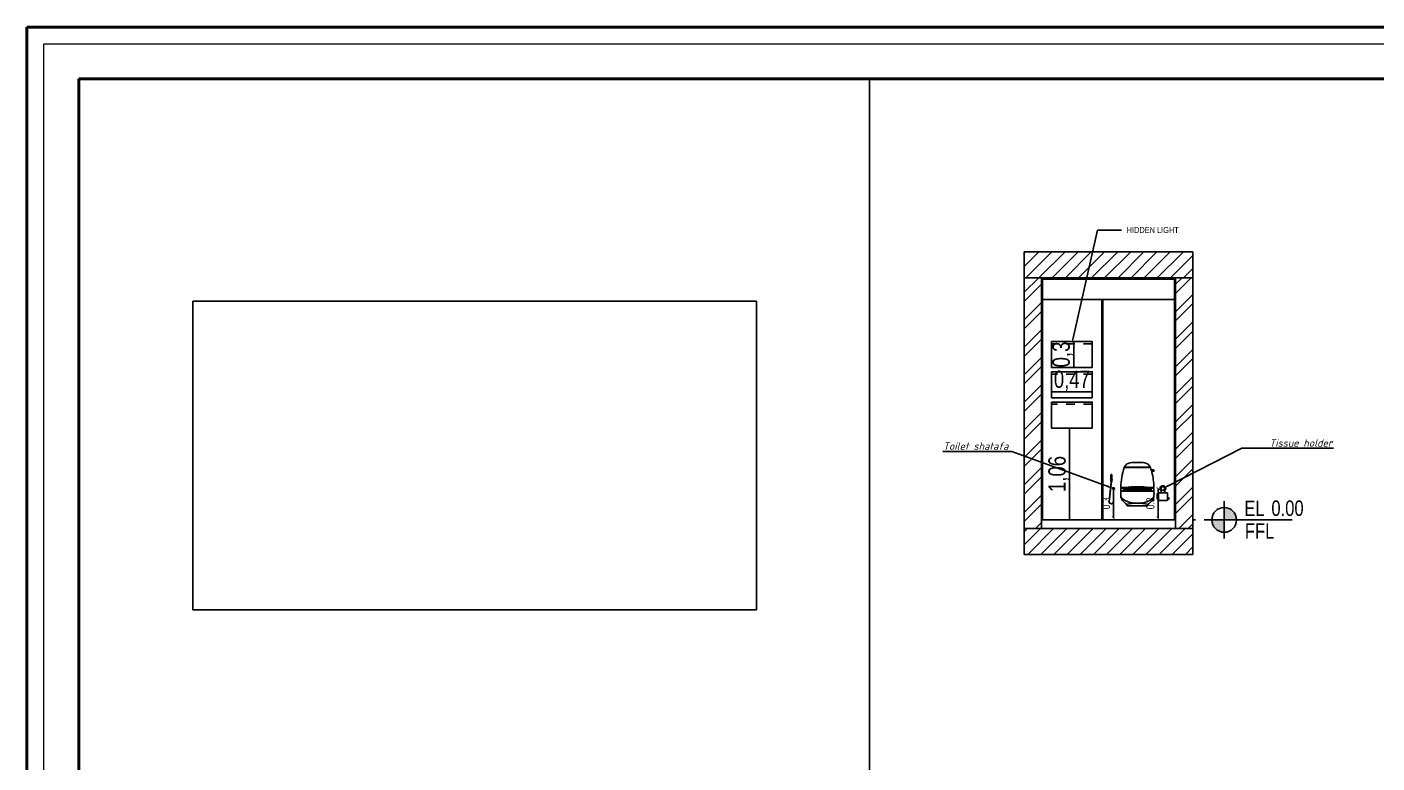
# Model space of a CAD drawing. Header units: inches. Extents: x -279 to 561, y -345 to 342.
# Drawn here: x -228.42 to -212.8, y -96.56 to -88.05 of the extents above; entities that cross this region are included whole.
import ezdxf
from ezdxf import colors
from ezdxf.entities.mleader import LeaderData, LeaderLine
from ezdxf.math import Vec2, Vec3

# ---------------------------------------------------------------- set-up
doc = ezdxf.new("R2010")
doc.units = ezdxf.units.IN
doc.header["$LTSCALE"] = 0.5
doc.header["$MEASUREMENT"] = 0
doc.linetypes.add('HIDDEN2', pattern=[0.1875, 0.125, -0.0625])
doc.linetypes.add('MV-X3EW$0$HIDDEN', pattern=[0.375, 0.25, -0.125])
for name, color, linetype in [('A-ANNO-LEVL-100', 7, 'Continuous'), ('CADER', 7, 'Continuous'), ('col', 36, 'Continuous'), ('detail 1', 8, 'Continuous'), ('LIGHT', 2, 'Continuous'), ('model', 250, 'Continuous'), ('MV-X3EW$0$M-HVAC-SLDF', 2, 'Continuous'), ('TEXT', 3, 'Continuous'), ('WAL', 7, 'Continuous'), ('WATER', 50, 'Continuous'), ('WC-DET1', 15, 'Continuous'), ('WC-OUTL', 7, 'Continuous'), ('WFRAME', 6, 'Continuous')]:
    doc.layers.add(name, color=color, linetype=linetype)
doc.layers.add('G-ANNO-HLIN', color=5, linetype='Continuous', lineweight=50)
doc.styles.add('ROM', font='AGENCYR.TTF', dxfattribs={"width": 0.8})
doc.styles.get("Standard").update_dxf_attribs({"font": 'arial.ttf'})
doc.styles.add('T25-50', font='STENCIL.shx', dxfattribs={"height": 0.125})
doc.styles.add('WMF-Arial0', font='arial.ttf', dxfattribs={"width": 0.75})
doc.styles.add('Чертежный курсив', font='isocpeui.ttf')
doc.dimstyles.new('Copy(9) of ISO-25', dxfattribs={"dimtxt": 0.2, "dimasz": 0.02, "dimexe": 0.05, "dimexo": 0.05, "dimgap": 0.02, "dimtad": 1, "dimtxsty": 'ROM', "dimblk": 'ARCHTICK', "dimcen": 0.03, "dimse1": 1, "dimse2": 1, "dimclrd": 248, "dimclrt": 248, "dimadec": 0, "dimazin": 0, "dimtfac": 1, "dimtmove": 0, "dimatfit": 3, "dimldrblk": 'DOT', "dimfxl": 1, "dimarcsym": 0})
doc.dimstyles.new('Emana', dxfattribs={"dimscale": 0, "dimtxt": 0.09375, "dimasz": 0.04, "dimexe": 0, "dimexo": 0, "dimgap": 0.04, "dimtad": 1, "dimdec": 1, "dimzin": 0, "dimdsep": 46, "dimtxsty": 'WMF-Arial0', "dimblk": 'ARCHTICK', "dimcen": 1, "dimse1": 1, "dimse2": 1, "dimclrd": 7, "dimclrt": 7, "dimadec": 0, "dimazin": 0, "dimtfac": 1, "dimtdec": 1, "dimtix": 1, "dimtmove": 2, "dimatfit": 3, "dimldrblk": 'Osama', "dimfxl": 0, "dimtolj": 1, "dimtzin": 0, "dimarcsym": 0})
picture_1 = doc.add_image_def('image20.jpg', size_in_pixel=(3735, 2044))

# ---------------------------------------------------------------- blocks, each defined once
blk = doc.blocks.new('969669699696')
at = {"color": 7, "linetype": 'Continuous', "lineweight": -3}
for p, q in [((-1445450, 40030), (-1445450, 40096)), ((-1445450, 40046), (-1445450, 40030)), ((-1445450, 40030), (-1445450, 40020)), ((-1445450, 40030), (-1445440, 40030)), ((-1445450, 40020), (-1445440, 40020)), ((-1445446, 40020), (-1445420, 39787)), ((-1445444, 40020), (-1445418, 39787)), ((-1445440, 40030), (-1445440, 40096)), ((-1445440, 40046), (-1445440, 40030)), ((-1445440, 40030), (-1445440, 40020)), ((-1445471, 39928), (-1445471, 39787)), ((-1445469, 39928), (-1445469, 39787))]:
    blk.add_line(p, q, dxfattribs=at)
for centre, radius in [((-1445445, 40096), 5), ((-1445470, 39938), 9.31), ((-1445470, 39938), 3.8)]:
    blk.add_circle(centre, radius, dxfattribs=at)
for centre, radius, start, end in [((-1445445, 40038), 9.31, 122.4967, 237.5033), ((-1445445, 40038), 9.31, 122.4967, 237.5033), ((-1445445, 40038), 9.31, 302.4967, 57.5033), ((-1445445, 40038), 9.31, 302.4967, 57.5033), ((-1445445, 39787), 26.5, 180, 0), ((-1445445, 39787), 24.5, 180, 0)]:
    blk.add_arc(centre, radius, start, end, dxfattribs=at)
blk = doc.blocks.new('_ArchTick')
at = {"color": 0, "linetype": 'ByBlock', "const_width": 0.15}
blk.add_lwpolyline([(-0.5, -0.5), (0.5, 0.5)], dxfattribs=at)
blk = doc.blocks.new('*D771')
at = {"color": 7, "lineweight": -2, "transparency": 16777216}
blk.add_line((-446.897, -95.823), (-446.897, -96.166), dxfattribs=at)
at = {"layer": 'Defpoints', "color": 0, "linetype": 'Continuous', "transparency": 16777216}
for p in [(-446.897, -95.823), (-446.989, -96.166), (-446.897, -96.166)]:
    blk.add_point(p, dxfattribs=at)
at = {"color": 7, "linetype": 'Continuous', "lineweight": -2, "transparency": 16777216, "xscale": 0.04, "yscale": 0.04, "zscale": 0.04}
for p, rotation in [((-446.897, -95.823), 90), ((-446.897, -96.166), 270)]:
    blk.add_blockref('_ArchTick', p, dxfattribs=dict(at, rotation=rotation))
at = {"color": 7, "linetype": 'Continuous', "lineweight": -3, "transparency": 16777216, "insert": (-446.985, -95.995), "char_height": 0.0938, "attachment_point": 5, "rotation": 90, "style": 'WMF-Arial0'}
blk.add_mtext('\\A1;0.3', dxfattribs=at)
blk = doc.blocks.new('Osama')
at = {"color": 1}
for p, q in [((0, 25.09), (0, 7.46)), ((0, -7.46), (0, -25.09))]:
    blk.add_line(p, q, dxfattribs=at)
at = {"color": 3}
for p, q in [((-7.46, 0), (-13.43, 0)), ((13.43, 0), (7.46, 0))]:
    blk.add_line(p, q, dxfattribs=at)
at = {"color": 3, "const_width": 4.44}
blk.add_lwpolyline([(-2.22, 0, 1), (2.22, 0, 1)], format="xyb", close=True, dxfattribs=at)
at = {"color": 8}
blk.add_circle((0, 0), 7.46, dxfattribs=at)
blk = doc.blocks.new('858585858585858585858585')
at = {"layer": 'detail 1', "color": 7}
for points in [[(-148.714, -4382.505), (-148.714, -4382.511, 0.414214)], [(-148.714, -4382.571), (-148.714, -4382.577, 0.414214)], [(-148.642, -4382.498), (-148.686, -4382.498, 0.414214)], [(-148.609, -4382.577), (-148.609, -4382.571, 0.414214)]]:
    blk.add_lwpolyline(points, format="xyb", dxfattribs=at)
blk.add_circle((-148.664, -4382.449), 0.0226, dxfattribs=at)
for centre, radius, start, end in [((-148.664, -4382.449), 0.0295, 308.7008, 231.2992), ((-148.936, -4382.456), 0.253, 355.7289, 358.7196), ((-148.392, -4382.456), 0.253, 181.2804, 184.2711)]:
    blk.add_arc(centre, radius, start, end, dxfattribs=at)
at = {"layer": 'model', "color": 7}
for p, q in [((-148.73, -4382.516), (-148.73, -4382.566)), ((-148.724, -4382.566), (-148.724, -4382.516)), ((-148.72, -4382.505), (-148.714, -4382.505)), ((-148.72, -4382.511), (-148.714, -4382.511)), ((-148.714, -4382.571), (-148.72, -4382.571)), ((-148.72, -4382.577), (-148.714, -4382.577)), ((-148.609, -4382.571), (-148.604, -4382.571)), ((-148.603, -4382.577), (-148.609, -4382.577)), ((-148.599, -4382.566), (-148.599, -4382.56)), ((-148.593, -4382.566), (-148.593, -4382.56))]:
    blk.add_line(p, q, dxfattribs=at)
for points in [[(-148.686, -4382.498), (-148.709, -4382.498, 0.414214), (-148.714, -4382.503), (-148.714, -4382.505, 0.414214)], [(-148.714, -4382.511), (-148.714, -4382.571, 0.414214)], [(-148.714, -4382.577), (-148.714, -4382.582, 0.414214), (-148.709, -4382.586)], [(-148.709, -4382.586), (-148.614, -4382.586, 0.414214), (-148.609, -4382.582), (-148.609, -4382.577, 0.414214)], [(-148.609, -4382.571), (-148.609, -4382.503, 0.414214), (-148.614, -4382.498), (-148.642, -4382.498, 0.414214)]]:
    blk.add_lwpolyline(points, format="xyb", dxfattribs=at)
for centre, radius, start, end in [((-148.664, -4382.449), 0.0325, 305.9598, 234.0402), ((-148.72, -4382.516), 0.0104, 90, 180), ((-148.72, -4382.566), 0.0104, 180, 270), ((-148.72, -4382.516), 0.00438, 90, 180), ((-148.72, -4382.566), 0.00438, 180, 270), ((-148.936, -4382.456), 0.253, 350.4603, 355.7289), ((-148.392, -4382.456), 0.253, 184.2711, 189.5397), ((-148.604, -4382.566), 0.00438, 270, 0), ((-148.604, -4382.566), 0.0104, 270, 0), ((-148.596, -4382.56), 0.00303, 0, 180)]:
    blk.add_arc(centre, radius, start, end, dxfattribs=at)
blk = doc.blocks.new('*D761')
at = {"color": 7, "lineweight": -2, "transparency": 16777216}
blk.add_line((-446.382, -95.823), (-446.382, -96.166), dxfattribs=at)
at = {"layer": 'Defpoints', "color": 0, "linetype": 'Continuous', "transparency": 16777216}
for p in [(-446.382, -95.823), (-446.382, -96.166), (-446.382, -96.166)]:
    blk.add_point(p, dxfattribs=at)
at = {"color": 7, "linetype": 'Continuous', "lineweight": -2, "transparency": 16777216, "xscale": 0.04, "yscale": 0.04, "zscale": 0.04}
for p, rotation in [((-446.382, -95.823), 90), ((-446.382, -96.166), 270)]:
    blk.add_blockref('_ArchTick', p, dxfattribs=dict(at, rotation=rotation))
at = {"color": 7, "linetype": 'Continuous', "lineweight": -3, "transparency": 16777216, "insert": (-446.47, -95.995), "char_height": 0.0938, "attachment_point": 5, "rotation": 90, "style": 'WMF-Arial0'}
blk.add_mtext('\\A1;0.3', dxfattribs=at)
blk = doc.blocks.new('efrfr')
blk.add_line((-302.931, -193.23), (-302.692, -193.23))
at = {"layer": 'WC-DET1', "color": 7}
for p, q in [((-302.985, -192.83), (-302.975, -192.825)), ((-302.953, -192.782), (-302.812, -192.782)), ((-302.67, -192.782), (-302.812, -192.782)), ((-302.959, -193.019), (-302.975, -193.019)), ((-302.965, -193.024), (-302.975, -193.024)), ((-302.968, -193.027), (-302.963, -193.023)), ((-302.664, -193.019), (-302.648, -193.019)), ((-302.655, -193.027), (-302.66, -193.023)), ((-302.658, -193.024), (-302.648, -193.024)), ((-302.967, -193.038), (-302.977, -193.055)), ((-302.977, -193.055), (-302.646, -193.055)), ((-302.656, -193.038), (-302.646, -193.055))]:
    blk.add_line(p, q, dxfattribs=at)
at = {"layer": 'WC-DET1', "color": 8}
for p, q in [((-302.956, -192.786), (-302.812, -192.786)), ((-302.667, -192.786), (-302.812, -192.786)), ((-302.972, -193.019), (-302.972, -193.024)), ((-302.97, -193.019), (-302.97, -193.024)), ((-302.924, -193.031), (-302.924, -193.033)), ((-302.91, -193.032), (-302.91, -193.033)), ((-302.886, -193.033), (-302.886, -193.041)), ((-302.737, -193.033), (-302.737, -193.041)), ((-302.713, -193.032), (-302.713, -193.033)), ((-302.699, -193.031), (-302.699, -193.033)), ((-302.653, -193.019), (-302.653, -193.024)), ((-302.651, -193.019), (-302.651, -193.024)), ((-303.004, -193.06), (-302.619, -193.06)), ((-302.95, -193.055), (-302.95, -193.06)), ((-302.91, -193.055), (-302.91, -193.06)), ((-302.713, -193.055), (-302.713, -193.06)), ((-302.673, -193.055), (-302.673, -193.06))]:
    blk.add_line(p, q, dxfattribs=at)
at = {"layer": 'WC-DET1', "color": 7}
for points in [[(-303.004, -193.105, 0.17769), (-302.993, -193.136, 0.103637), (-302.948, -193.171, 0.063763), (-302.89, -193.191, 0.049941), (-302.812, -193.199, 0.049941)], [(-302.812, -193.199, 0.049941), (-302.733, -193.191, 0.063763), (-302.675, -193.171, 0.103637), (-302.63, -193.136, 0.17769), (-302.619, -193.105, 0.17769)]]:
    blk.add_lwpolyline(points, format="xyb", dxfattribs=at)
for centre, radius, start, end in [((-302.298, -193.017), 0.704, 163.2461, 165.3546), ((-302.812, -191.361), 1.674, 264.6345, 275.3655), ((-302.951, -193.035), 0.0179, 96.3894, 135), ((-302.812, -194.279), 1.27, 83.6106, 96.3894), ((-302.672, -193.035), 0.0179, 45, 83.6106), ((-302.965, -193.039), 0.00269, 84.7536, 152.2445), ((-302.812, -191.369), 1.674, 264.7536, 275.2464), ((-302.658, -193.039), 0.00269, 27.7555, 95.2464)]:
    blk.add_arc(centre, radius, start, end, dxfattribs=at)
at = {"layer": 'WC-DET1', "color": 8}
for centre, radius, start, end in [((-302.812, -192.043), 0.987, 261.4414, 278.5586), ((-302.917, -193.033), 0.00673, 180, 0), ((-302.706, -193.033), 0.00673, 180, 0), ((-302.812, -193.752), 0.553, 76.8794, 103.1206)]:
    blk.add_arc(centre, radius, start, end, dxfattribs=at)
at = {"layer": 'WC-OUTL'}
for p, q in [((-302.998, -192.814), (-302.972, -192.814)), ((-302.998, -192.83), (-302.985, -192.83)), ((-302.985, -192.83), (-302.985, -192.837)), ((-302.984, -192.839), (-302.979, -192.839)), ((-302.961, -192.786), (-302.956, -192.786)), ((-302.958, -192.782), (-302.953, -192.782)), ((-302.955, -192.783), (-302.955, -192.784)), ((-302.665, -192.782), (-302.67, -192.782)), ((-302.668, -192.783), (-302.668, -192.784)), ((-302.662, -192.786), (-302.667, -192.786)), ((-302.975, -193.019), (-302.998, -193.019)), ((-302.975, -193.024), (-302.995, -193.024)), ((-302.975, -193.019), (-302.975, -193.024)), ((-302.648, -193.019), (-302.625, -193.019)), ((-302.648, -193.019), (-302.648, -193.024)), ((-302.648, -193.024), (-302.628, -193.024))]:
    blk.add_line(p, q, dxfattribs=at)
for points in [[(-303.003, -193.031, 0.015522), (-303.004, -193.105)], [(-302.619, -193.105, 0.015522), (-302.62, -193.031, 0.05503)], [(-303.004, -193.105, 0.132298), (-302.991, -193.155, 0.106676), (-302.948, -193.202, 0.003102), (-302.946, -193.203)], [(-302.619, -193.105, -0.132298), (-302.632, -193.155, -0.106676), (-302.675, -193.202, -0.003102), (-302.677, -193.203)]]:
    blk.add_lwpolyline(points, format="xyb", dxfattribs=at)
for centre, radius, start, end in [((-302.998, -192.822), 0.00798, 90, 270), ((-302.298, -193.017), 0.704, 165.3546, 179.9039), ((-302.984, -192.837), 0.00179, 180, 270), ((-302.298, -193.017), 0.704, 160.9632, 163.2461), ((-302.961, -192.788), 0.00179, 90, 160.9632), ((-302.89, -192.809), 0.0763, 97.0231, 157.0495), ((-302.958, -192.78), 0.00179, 157.0495, 270), ((-302.956, -192.784), 0.00179, 270, 0), ((-302.953, -192.783), 0.00179, 90, 180), ((-302.812, -193.445), 0.718, 90, 97.0231), ((-302.812, -193.445), 0.718, 82.9769, 90), ((-302.733, -192.809), 0.0763, 22.9505, 82.9769), ((-302.67, -192.783), 0.00179, 0, 90), ((-302.667, -192.784), 0.00179, 180, 270), ((-302.665, -192.78), 0.00179, 270, 22.9505), ((-302.662, -192.788), 0.00179, 19.0368, 90), ((-303.325, -193.017), 0.704, 0.0961, 19.0368), ((-302.995, -193.031), 0.00718, 90, 176.7795), ((-302.998, -193.016), 0.00359, 179.9039, 270), ((-302.628, -193.031), 0.00718, 3.2205, 90), ((-302.625, -193.016), 0.00359, 270, 0.0961), ((-302.975, -193.237), 0.0449, 10.1527, 49.8601), ((-302.648, -193.237), 0.0449, 130.1399, 169.8473)]:
    blk.add_arc(centre, radius, start, end, dxfattribs=at)
blk = doc.blocks.new('*D762')
at = {"layer": 'Defpoints', "color": 0, "transparency": 16777216}
for p in [(-447.614, -94.632), (-447.144, -94.632), (-447.144, -94.706)]:
    blk.add_point(p, dxfattribs=at)
at = {"layer": 'WAL', "color": 248, "lineweight": -2, "transparency": 16777216}
blk.add_line((-447.614, -94.706), (-447.144, -94.706), dxfattribs=at)
at = {"layer": 'WAL', "color": 248, "lineweight": -2, "transparency": 16777216, "xscale": 0.02, "yscale": 0.02, "zscale": 0.02, "rotation": 180}
blk.add_blockref('_ArchTick', (-447.614, -94.706), dxfattribs=at)
at = {"layer": 'WAL', "color": 248, "lineweight": -2, "transparency": 16777216, "xscale": 0.02, "yscale": 0.02, "zscale": 0.02}
blk.add_blockref('_ArchTick', (-447.144, -94.706), dxfattribs=at)
at = {"layer": 'WAL', "color": 248, "transparency": 16777216, "insert": (-447.379, -94.579), "char_height": 0.2, "attachment_point": 5, "style": 'ROM'}
blk.add_mtext('0,47', dxfattribs=at)
blk = doc.blocks.new('_DOT')
at = {"color": 0, "linetype": 'ByBlock'}
blk.add_line((-0.5, 0), (-1, 0), dxfattribs=at)
at = {"color": 0, "linetype": 'ByBlock', "const_width": 0.5}
blk.add_lwpolyline([(-0.25, 0, 1), (0.25, 0, 1)], format="xyb", close=True, dxfattribs=at)
blk = doc.blocks.new('*D763')
at = {"layer": 'Defpoints', "color": 0, "transparency": 16777216}
for p in [(-447.423, -94.124), (-447.423, -94.424), (-447.358, -94.424)]:
    blk.add_point(p, dxfattribs=at)
at = {"layer": 'WAL', "color": 248, "lineweight": -2, "transparency": 16777216}
blk.add_line((-447.358, -94.124), (-447.358, -94.424), dxfattribs=at)
at = {"layer": 'WAL', "color": 248, "lineweight": -2, "transparency": 16777216, "xscale": 0.02, "yscale": 0.02, "zscale": 0.02}
for p, rotation in [((-447.358, -94.124), 90), ((-447.358, -94.424), 270)]:
    blk.add_blockref('_ArchTick', p, dxfattribs=dict(at, rotation=rotation))
at = {"layer": 'WAL', "color": 248, "transparency": 16777216, "insert": (-447.485, -94.274), "char_height": 0.2, "attachment_point": 5, "rotation": 90, "style": 'ROM'}
blk.add_mtext('0,3', dxfattribs=at)
blk = doc.blocks.new('*D772')
at = {"layer": 'Defpoints', "color": 0, "transparency": 16777216}
for p in [(-447.379, -95.124), (-447.406, -96.186), (-447.379, -96.186)]:
    blk.add_point(p, dxfattribs=at)
at = {"layer": 'WAL', "color": 248, "lineweight": -2, "transparency": 16777216}
blk.add_line((-447.406, -95.124), (-447.406, -96.186), dxfattribs=at)
at = {"layer": 'WAL', "color": 248, "lineweight": -2, "transparency": 16777216, "xscale": 0.02, "yscale": 0.02, "zscale": 0.02}
for p, rotation in [((-447.406, -95.124), 90), ((-447.406, -96.186), 270)]:
    blk.add_blockref('_ArchTick', p, dxfattribs=dict(at, rotation=rotation))
at = {"layer": 'WAL', "color": 248, "transparency": 16777216, "insert": (-447.533, -95.655), "char_height": 0.2, "attachment_point": 5, "rotation": 90, "style": 'ROM'}
blk.add_mtext('1,06', dxfattribs=at)
blk = doc.blocks.new('*U473')
h = blk.add_hatch(color=256)
h.dxf.hatch_style = 1
h.paths.add_polyline_path([(0, 50), (0, 0), (50, 0, 0.414214)])
h.paths.add_polyline_path([(0, 0), (-50, 0, 0.414214), (0, -50)])
for p, q in [((0, -75), (0, 75)), ((-75, 0), (63.1, 0)), ((63.1, 0), (-50, 0)), ((0, 0), (274.6, 0))]:
    blk.add_line(p, q)
blk.add_circle((0, 0), 50)
at = {"style": 'T25-50', "width": 0.8}
for s, p in [('EL', (81.1, 15.3)), ('FFL', (83.5, -76.3))]:
    blk.add_text(s, height=62.5, dxfattribs=at).set_placement(p)
blk.add_attdef('LEVEL', (190.3, 15.9), '', height=62.5, dxfattribs=at)
blk = doc.blocks.new('ttrrr')
at = {"linetype": 'Continuous', "lineweight": -3}
h = blk.add_hatch(dxfattribs=at)
h.set_pattern_fill('ANSI31', scale=0.86)
h.set_pattern_definition([(45, (-527.78369, 68.04943), (-0.07601398, 0.07601398), [])])
h.paths.add_polyline_path([(-447.931, -93.085), (-445.979, -93.094), (-445.979, -93.394), (-447.931, -93.385), (-452.545, -93.385), (-447.931, -93.385)])
h = blk.add_hatch(dxfattribs=at)
h.set_pattern_fill('ANSI32', scale=0.6)
h.set_pattern_definition([(45, (-380.25714, -67.0694), (-0.159099, 0.159099), []), (45, (-380.15107, -67.0694), (-0.159099, 0.159099), [])])
h.paths.add_polyline_path([(-447.931, -96.286), (-447.731, -96.286), (-447.731, -93.386), (-447.931, -93.386)])
h = blk.add_hatch(dxfattribs=at)
h.set_pattern_fill('ANSI32', scale=0.6)
h.set_pattern_definition([(45, (-380.50705, -67.0694), (-0.159099, 0.159099), []), (45, (-380.40099, -67.0694), (-0.159099, 0.159099), [])])
h.paths.add_polyline_path([(-445.979, -96.286), (-446.179, -96.286), (-446.179, -93.386), (-445.979, -93.386)])
h = blk.add_hatch(dxfattribs=at)
h.set_pattern_fill('ANSI31', scale=0.86)
h.set_pattern_definition([(45, (-339.05693, -67.06939), (-0.07601398, 0.07601398), [])])
h.paths.add_polyline_path([(-452.682, -96.286), (-445.979, -96.286), (-445.979, -96.586), (-447.931, -96.586), (-447.931, -96.286)])
for p, q in [((-447.931, -93.086), (-447.931, -96.586)), ((-447.931, -93.086), (-447.931, -96.586)), ((-447.931, -93.086), (-447.931, -96.586)), ((-447.931, -93.086), (-445.979, -93.086)), ((-447.931, -93.086), (-447.931, -96.586)), ((-445.979, -93.086), (-445.979, -96.586)), ((-445.979, -93.386), (-447.931, -93.386)), ((-447.731, -93.386), (-447.731, -96.286)), ((-447.729, -93.386), (-447.729, -96.286)), ((-447.731, -93.404), (-447.731, -96.286)), ((-447.717, -93.404), (-447.717, -96.186)), ((-446.193, -93.404), (-446.193, -96.186)), ((-446.179, -93.404), (-446.179, -96.286)), ((-446.193, -93.637), (-447.731, -93.637)), ((-447.034, -93.637), (-447.034, -96.186)), ((-447.019, -93.637), (-447.019, -96.186)), ((-446.229, -96.586), (-447.931, -96.586))]:
    blk.add_line(p, q)
at = {"color": 7}
for p, q in [((-447.731, -93.404), (-446.179, -93.404)), ((-447.731, -96.186), (-446.179, -96.186))]:
    blk.add_line(p, q, dxfattribs=at)
at = {"color": 7, "linetype": 'Continuous'}
for points in [[(-447.931, -96.286), (-445.979, -96.286)], [(-445.979, -96.586), (-447.931, -96.586)]]:
    blk.add_lwpolyline(points, dxfattribs=at)
at = {"layer": 'LIGHT', "color": 1, "linetype": 'HIDDEN2'}
for points in [[(-447.145, -94.15), (-447.615, -94.15)], [(-447.145, -94.501), (-447.615, -94.501)], [(-447.144, -94.848), (-447.614, -94.848)]]:
    blk.add_lwpolyline(points, dxfattribs=at)
at = {"layer": 'MV-X3EW$0$M-HVAC-SLDF', "color": 7, "linetype": 'MV-X3EW$0$HIDDEN'}
for p, q in [((-447.731, -96.186), (-447.712, -96.186)), ((-445.275, -96.186), (-445.979, -96.186))]:
    blk.add_line(p, q, dxfattribs=at)
at = {"layer": 'WATER', "color": 7}
for points in [[(-447.614, -94.124), (-447.144, -94.124), (-447.144, -94.424), (-447.614, -94.424)], [(-447.614, -94.474), (-447.144, -94.474), (-447.144, -94.774), (-447.614, -94.774)], [(-447.614, -94.824), (-447.144, -94.824), (-447.144, -95.124), (-447.614, -95.124)]]:
    blk.add_lwpolyline(points, close=True, dxfattribs=at)
at = {"xscale": -1}
blk.add_blockref('efrfr', (-749.433, 97.206), dxfattribs=at)
at = {"color": 7, "xscale": -0.000999999999768, "yscale": 0.000999999999768, "zscale": 0.000999999999768}
blk.add_blockref('969669699696', (-1892.367, -135.761), dxfattribs=at)
at = {"layer": 'A-ANNO-LEVL-100', "color": 7, "xscale": 0.002869115383497128, "yscale": 0.002869115383497128, "zscale": 0.002869115383497128}
blk.add_blockref('*U473', (-445.617, -96.186), dxfattribs=at).add_auto_attribs({'LEVEL': '0.00'})
at = {"layer": 'WFRAME', "color": 7, "lineweight": -3}
blk.add_blockref('858585858585858585858585', (-297.662, 4286.626), dxfattribs=at)
at = {"color": 7, "linetype": 'Continuous', "lineweight": -3}
for base, p1, p2, picture, middle in [((-446.897, -96.166), (-446.897, -95.823), (-446.989, -96.166), '*D771', (-446.985, -95.995)), ((-446.382, -96.166), (-446.382, -95.823), (-446.382, -96.166), '*D761', (-446.47, -95.995))]:
    dim = blk.add_linear_dim(base=base, p1=p1, p2=p2, angle=90, dimstyle='Emana', override={"dimscale": 1, "dimfxl": 1.75, "dimarcsym": 1}, dxfattribs=at)
    dim.commit()
    dim.dimension.update_dxf_attribs({"geometry": picture, "text_midpoint": middle})
at = {"layer": 'WAL'}
for base, p1, p2, angle, picture, middle in [((-447.358, -94.424), (-447.423, -94.124), (-447.423, -94.424), 90, '*D763', (-447.485, -94.274)), ((-447.144, -94.706), (-447.614, -94.632), (-447.144, -94.632), 180, '*D762', (-447.379, -94.579))]:
    dim = blk.add_linear_dim(base=base, p1=p1, p2=p2, angle=angle, dimstyle='Copy(9) of ISO-25', dxfattribs=at)
    dim.commit()
    dim.dimension.update_dxf_attribs({"geometry": picture, "text_midpoint": middle})
at = {"layer": 'TEXT', "color": 7, "lineweight": 15, "ltscale": 8e-05}
ml = blk.add_multileader_mtext('Standard', dxfattribs=at)
ml.set_content('{\\W0.8;HIDDEN LIGHT}', color=7)
ml.set_leader_properties()
ml.build(insert=Vec2(0, 0))
ml.multileader.update_dxf_attribs({"text_right_attachment_type": 6, "dogleg_length": 0.2, "arrow_head_size": 0.05})
ctx = ml.context
ctx.base_point, ctx.char_height, ctx.arrow_head_size, ctx.landing_gap_size, ctx.plane_origin = Vec3(-446.806, -92.835), 0.07, 0.05, 0.09, Vec3(-444.828, -94.816)
ctx.right_attachment, ctx.text_align_type = 6, 1
notes = []
notes.append((ctx, [(0, (1, 1, 0), (-447.082, -92.835), (1, 0), 0.276, [(0, [(-447.38, -94.15)], 0, [])])]))
ctx.mtext.insert, ctx.mtext.alignment, ctx.mtext.flow_direction = Vec3(-446.444, -92.8), 2, 5
for ctx, leaders in notes:
    for number, flags, end, landing, length, lines in leaders:
        leader = LeaderData()
        leader.index, (leader.has_last_leader_line, leader.has_dogleg_vector, leader.attachment_direction) = number, flags
        leader.last_leader_point, leader.dogleg_vector, leader.dogleg_length = Vec3(end), Vec3(landing), length
        for number, points, colour, breaks in lines:
            line = LeaderLine()
            line.index, line.vertices, line.color, line.breaks = number, Vec3.list(points), colors.encode_raw_color(colour), breaks
            leader.lines.append(line)
        ctx.leaders.append(leader)
at = {"layer": 'col', "color": 7, "lineweight": 0}
ml = blk.add_multileader_mtext('Standard', dxfattribs=at)
ml.set_content('Toilet shatafa', color=7, style='Чертежный курсив')
ml.set_leader_properties()
ml.build(insert=Vec2(0, 0))
ml.multileader.update_dxf_attribs({"text_left_attachment_type": 6, "text_right_attachment_type": 6, "dogleg_length": 76.36, "arrow_head_size": 0.0766})
ctx = ml.context
ctx.base_point, ctx.char_height, ctx.arrow_head_size, ctx.landing_gap_size, ctx.plane_origin = Vec3(-448.87, -95.394), 0.08612, 0.0766, 0.000957, Vec3(-448.772, -96.975)
ctx.left_attachment, ctx.right_attachment = 6, 6
notes = []
notes.append((ctx, [(1, (1, 1, 0), (-448.075, -95.394), (-1, 0), 0.0365, [(0, [(-446.897, -95.823)], 0, [])])]))
ctx.mtext.insert, ctx.mtext.flow_direction = Vec3(-448.869, -95.29), 5
ctx.mtext.has_bg_fill, ctx.mtext.bg_color, ctx.mtext.bg_scale_factor, ctx.mtext.bg_transparency, ctx.mtext.use_window_bg_color = 1, -1023410167, 1.5, 0, 1
ml = blk.add_multileader_mtext('Standard', dxfattribs=at)
ml.set_content('Tissue holder', color=7, style='Чертежный курсив')
ml.set_leader_properties()
ml.build(insert=Vec2(0, 0))
ml.multileader.update_dxf_attribs({"text_left_attachment_type": 6, "text_right_attachment_type": 6, "dogleg_length": 76.36, "arrow_head_size": 0.0766})
ctx = ml.context
ctx.base_point, ctx.char_height, ctx.arrow_head_size, ctx.landing_gap_size, ctx.plane_origin = Vec3(-445.095, -95.357), 0.08612, 0.0766, 0.000957, Vec3(-447.731, -97.006)
ctx.left_attachment, ctx.right_attachment = 6, 6
notes.append((ctx, [(0, (1, 1, 0), (-445.412, -95.357), (1, 0), 0.317, [(0, [(-446.326, -95.823)], 0, [])])]))
ctx.mtext.insert, ctx.mtext.flow_direction = Vec3(-445.094, -95.254), 5
ctx.mtext.has_bg_fill, ctx.mtext.bg_color, ctx.mtext.bg_scale_factor, ctx.mtext.bg_transparency, ctx.mtext.use_window_bg_color = 1, -1023410167, 1.5, 0, 1
for ctx, leaders in notes:
    for number, flags, end, landing, length, lines in leaders:
        leader = LeaderData()
        leader.index, (leader.has_last_leader_line, leader.has_dogleg_vector, leader.attachment_direction) = number, flags
        leader.last_leader_point, leader.dogleg_vector, leader.dogleg_length = Vec3(end), Vec3(landing), length
        for number, points, colour, breaks in lines:
            line = LeaderLine()
            line.index, line.vertices, line.color, line.breaks = number, Vec3.list(points), colors.encode_raw_color(colour), breaks
            leader.lines.append(line)
        ctx.leaders.append(leader)
at = {"layer": 'WAL'}
dim = blk.add_linear_dim(base=(-447.406, -96.186), p1=(-447.379, -95.124), p2=(-447.379, -96.186), angle=90, dimstyle='Copy(9) of ISO-25', dxfattribs=at)
dim.commit()
dim.dimension.update_dxf_attribs({"geometry": '*D772', "text_midpoint": (-447.533, -95.655)})

msp = doc.modelspace()

# ---------------------------------------------------------------- linework, layer by layer
msp.add_line((-227.821, -95.963), (-227.821, -95.963))
at = {"layer": 'CADER', "lineweight": 18}
for points in [[(-228.421, -88.051), (-202.718, -88.051), (-202.718, -105.15), (-228.421, -105.15)], [(-228.225, -88.246), (-202.914, -88.246), (-202.914, -104.954), (-228.225, -104.954)]]:
    msp.add_lwpolyline(points, close=True, dxfattribs=at)
at = {"layer": 'G-ANNO-HLIN', "color": 0}
for points in [[(-228.421, -88.051), (-202.718, -88.051), (-202.718, -105.15), (-228.421, -105.15)], [(-227.821, -88.65), (-203.317, -88.65), (-203.317, -104.55), (-227.821, -104.55)]]:
    msp.add_lwpolyline(points, close=True, dxfattribs=at)

# ---------------------------------------------------------------- pictures from other files: only their frames are drawn
image = msp.add_image(picture_1, insert=(-226.504, -94.787), size_in_units=(6.522, 3.569))
image.dxf.flags = 7

# ---------------------------------------------------------------- next in the draw order: block references
msp.add_blockref('ttrrr', (231.046, 2.438))

# ---------------------------------------------------------------- next in the draw order: linework, layer by layer
msp.add_line((-218.675, -88.65), (-218.675, -104.55))

doc.saveas('drawing.dxf')
